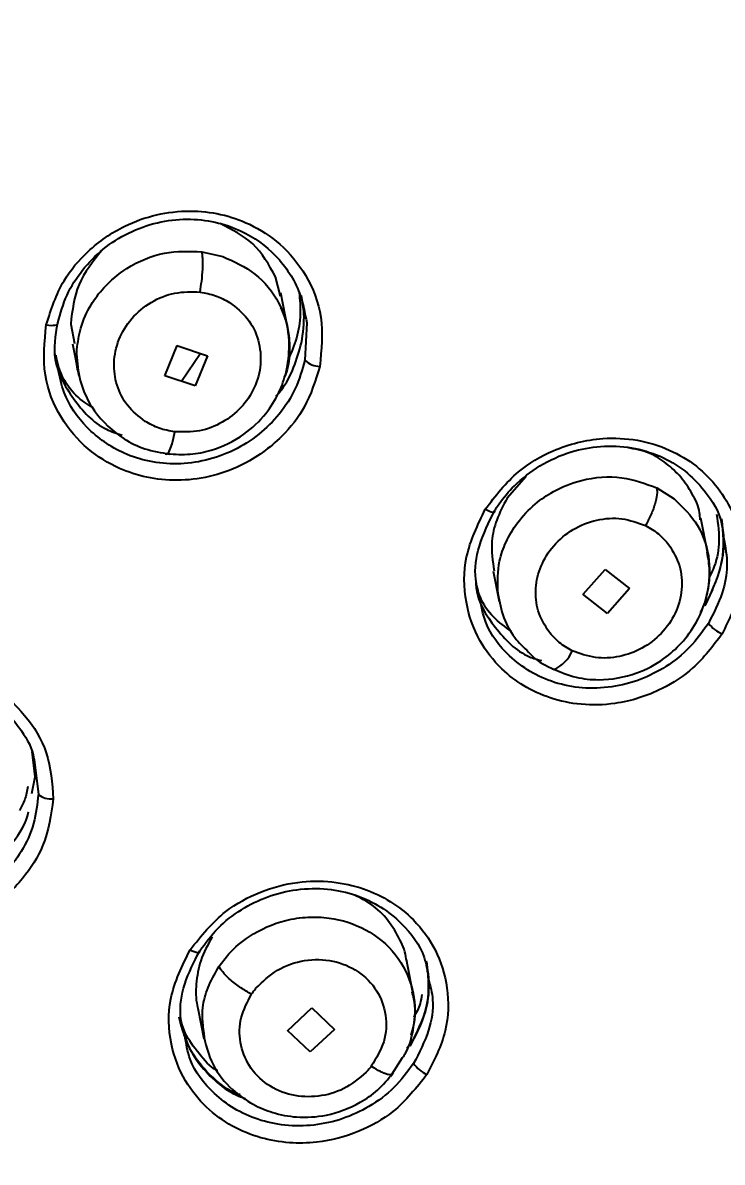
# Model space of a CAD drawing. Header units: millimetres. Extents: x 6110 to 6704, y -2661 to -1821.
# Drawn here: x 6323.212 to 6325.825, y -2176.345 to -2172.086 of the extents above; entities that cross this region are included whole.
import ezdxf

# ---------------------------------------------------------------- set-up
doc = ezdxf.new("R2010")
doc.units = ezdxf.units.MM
doc.header["$LTSCALE"] = 0.1
doc.layers.get('0').update_dxf_attribs({"lineweight": 15})
doc.layers.add('DIM', color=3, linetype='Continuous', lineweight=9)
doc.styles.get("Standard").update_dxf_attribs({"font": 'arial.ttf'})
doc.dimstyles.new('ISO-25', dxfattribs={"dimtxt": 2.5, "dimasz": 2.5, "dimexe": 1.25, "dimexo": 0.625, "dimtad": 1, "dimlfac": 5, "dimtxsty": 'Standard', "dimcen": 2.5, "dimadec": 0, "dimazin": 0, "dimtfac": 1, "dimtmove": 0, "dimatfit": 3, "dimfxl": 0, "dimarcsym": 0})

# ---------------------------------------------------------------- blocks, each defined once
blk = doc.blocks.new('*D49')
at = {"layer": 'Defpoints', "color": 0}
for p in [(6307.9519, -2080.7498), (6411.4918, -2580.4433), (6420.3266, -2580.4433)]:
    blk.add_point(p, dxfattribs=at)
at = {"layer": 'DIM', "color": 0, "lineweight": -2}
for p, q in [((6308.5769, -2080.7498), (6421.5766, -2080.7498)), ((6420.3266, -2084.7498), (6420.3266, -2576.4433)), ((6412.1168, -2580.4433), (6421.5766, -2580.4433))]:
    blk.add_line(p, q, dxfattribs=at)
at = {"layer": 'DIM', "color": 0}
for points in [[(6419.6599, -2084.7498), (6420.9932, -2084.7498), (6420.3266, -2080.7498)], [(6419.6599, -2576.4433), (6420.9932, -2576.4433), (6420.3266, -2580.4433)]]:
    blk.add_solid(points, dxfattribs=at)
at = {"layer": 'DIM', "color": 0, "insert": (6417.0795, -2330.5966), "char_height": 4, "attachment_point": 5, "rotation": 90}
blk.add_mtext('(2280)', dxfattribs=at)

msp = doc.modelspace()

# ---------------------------------------------------------------- linework, layer by layer
at = {"linetype": 'Continuous', "lineweight": 25}
for p, q in [((6323.8809, -2172.9418), (6323.9588, -2172.9595)), ((6324.1742, -2173.1078), (6324.1565, -2173.0363)), ((6324.202, -2173.2302), (6324.1756, -2173.0952)), ((6324.2728, -2173.2081), (6324.2657, -2173.3474)), ((6323.391, -2173.2124), (6323.4052, -2173.2845)), ((6323.3978, -2173.286), (6323.4211, -2173.4055)), ((6323.7425, -2173.4056), (6323.7882, -2173.293)), ((6323.7877, -2173.2929), (6323.9017, -2173.3312)), ((6323.8757, -2173.3225), (6323.8053, -2173.4266)), ((6323.9017, -2173.3311), (6323.856, -2173.4436)), ((6323.856, -2173.4436), (6323.7421, -2173.4054)), ((6325.0926, -2173.7827), (6325.0213, -2173.8628)), ((6325.5805, -2173.8246), (6325.6459, -2173.8658)), ((6325.7712, -2174.0699), (6325.7454, -2173.9378)), ((6324.9689, -2174.1356), (6324.9911, -2174.2489)), ((6325.3053, -2174.2224), (6325.3874, -2174.1296)), ((6325.3874, -2174.1296), (6325.4783, -2174.2013)), ((6325.3961, -2174.2941), (6325.3047, -2174.222)), ((6325.4783, -2174.2012), (6325.3961, -2174.2941)), ((6325.7606, -2174.2661), (6325.7898, -2174.204)), ((6325.7647, -2174.2538), (6325.7638, -2174.2541)), ((6323.2575, -2174.9043), (6323.2467, -2174.8096)), ((6323.254, -2174.8414), (6323.2701, -2174.9691)), ((6323.2458, -2174.9668), (6323.2575, -2174.9043)), ((6324.6729, -2175.7305), (6324.645, -2175.5877)), ((6323.9416, -2175.6187), (6323.9454, -2175.6131)), ((6323.8655, -2175.7699), (6323.8878, -2175.8839)), ((6324.2006, -2175.8537), (6324.2919, -2175.7689)), ((6324.2919, -2175.7689), (6324.3765, -2175.8489)), ((6324.3765, -2175.8489), (6324.2859, -2175.933)), ((6324.286, -2175.9331), (6324.2013, -2175.853)), ((6324.6659, -2175.8967), (6324.6467, -2175.9208)), ((6324.5854, -2176.0246), (6324.6308, -2175.9544))]:
    msp.add_line(p, q, dxfattribs=at)
at = {"linetype": 'Continuous', "lineweight": 25, "flags": 128}
for points in [[(6323.2995, -2173.2154), (6323.3088, -2173.2166), (6323.3175, -2173.2172), (6323.3254, -2173.2171), (6323.332, -2173.2164), (6323.3372, -2173.215), (6323.3407, -2173.2131), (6323.3424, -2173.2106), (6323.3423, -2173.2078)], [(6323.7454, -2173.6972), (6323.7483, -2173.6988), (6323.7531, -2173.6966), (6323.7584, -2173.6891), (6323.7639, -2173.6765), (6323.7694, -2173.6595), (6323.7746, -2173.6387), (6323.7793, -2173.6151)], [(6324.9398, -2173.9043), (6324.9478, -2173.9083), (6324.9552, -2173.9116), (6324.9617, -2173.914), (6324.9671, -2173.9154), (6324.9712, -2173.9158), (6324.9738, -2173.9151), (6324.9748, -2173.9133), (6324.9741, -2173.9107)], [(6323.8371, -2175.551), (6323.8452, -2175.555), (6323.8527, -2175.5582), (6323.8593, -2175.5604), (6323.8649, -2175.5616), (6323.8691, -2175.5616), (6323.8719, -2175.5606), (6323.8731, -2175.5585), (6323.8727, -2175.5555)], [(6324.6657, -2175.8968), (6324.6611, -2175.899), (6324.6582, -2175.9042), (6324.6593, -2175.9117)]]:
    msp.add_lwpolyline(points, dxfattribs=at)
at = {"linetype": 'Continuous', "lineweight": 25}
for centre, radius, start, end in [((6324.3245, -2173.2858), 0.0851, 226.313, 267.9626), ((6325.8838, -2174.2412), 0.1425, 219.1752, 245.3414), ((6325.1428, -2174.3848), 0.1308, 294.0368, 338.1486), ((6323.3149, -2174.9239), 0.0636, 225.2704, 279.9589), ((6324.7709, -2175.9079), 0.1203, 214.6875, 245.8995)]:
    msp.add_arc(centre, radius, start, end, dxfattribs=at)
for points, knots in [([(6322.0888, -2167.9566), (6322.5399, -2167.9721), (6323.4501, -2168.0035), (6324.8965, -2168.2792), (6326.4055, -2168.7808), (6327.8861, -2169.5637), (6329.2039, -2170.5755), (6330.2972, -2171.7696), (6331.1552, -2173.1344), (6331.738, -2174.606), (6332.0396, -2176.1695), (6332.046, -2177.7528), (6331.7572, -2179.3387), (6331.1866, -2180.8551), (6330.3399, -2182.2852), (6329.2566, -2183.5636), (6327.9474, -2184.6755), (6326.4733, -2185.5721), (6324.8497, -2186.2386), (6323.1116, -2186.6783), (6321.9071, -2186.7351), (6321.293, -2186.764)], [0, 0, 0, 0, 0.041773, 0.084286, 0.13721, 0.19167, 0.244595, 0.299054, 0.351979, 0.406439, 0.459364, 0.513823, 0.566748, 0.621208, 0.674132, 0.728592, 0.781517, 0.835976, 0.888901, 0.94336, 1, 1, 1, 1]), ([(6330.8506, -2176.1218), (6330.8498, -2176.1169), (6330.8437, -2176.0772), (6330.8221, -2175.9435), (6330.7898, -2175.772), (6330.7495, -2175.5871), (6330.7149, -2175.441), (6330.6725, -2175.2779), (6330.6213, -2175.0981), (6330.5599, -2174.9022), (6330.4944, -2174.712), (6330.4048, -2174.4732), (6330.2656, -2174.139), (6330.0517, -2173.7011), (6329.8013, -2173.2694), (6329.5436, -2172.8813), (6329.2772, -2172.5233), (6328.9903, -2172.1814), (6328.6894, -2171.8606), (6328.3821, -2171.5645), (6328.0419, -2171.27), (6327.6789, -2170.989), (6327.3057, -2170.7307), (6326.9327, -2170.4996), (6326.4823, -2170.2499), (6325.9905, -2170.0154), (6325.502, -2169.8206), (6325.0322, -2169.6596), (6324.5794, -2169.527), (6324.2357, -2169.4536), (6324.0887, -2169.4223)], [0, 0, 0, 0, 0.001503, 0.012329, 0.041497, 0.054963, 0.070301, 0.087509, 0.106589, 0.127541, 0.150364, 0.168126, 0.205515, 0.260848, 0.316464, 0.35682, 0.401597, 0.450794, 0.490525, 0.532749, 0.577464, 0.623427, 0.667559, 0.710077, 0.75098, 0.816516, 0.866567, 0.901127, 0.957715, 1, 1, 1, 1]), ([(6323.2995, -2173.2154), (6323.3177, -2173.1585), (6323.3501, -2173.0572), (6323.4571, -2172.9307), (6323.5778, -2172.8468), (6323.7106, -2172.7994), (6323.8335, -2172.7857), (6323.9521, -2172.7984), (6324.068, -2172.8384), (6324.1811, -2172.9125), (6324.2776, -2173.0302), (6324.3396, -2173.1899), (6324.3277, -2173.3086), (6324.3215, -2173.3709)], [0, 0, 0, 0, 0.111236, 0.198266, 0.299061, 0.375391, 0.451823, 0.522595, 0.593332, 0.678922, 0.775237, 0.882253, 1, 1, 1, 1]), ([(6323.3423, -2173.2078), (6323.3522, -2173.1728), (6323.372, -2173.1027), (6323.4319, -2173.0087), (6323.5101, -2172.929), (6323.6057, -2172.8679), (6323.7129, -2172.8295), (6323.824, -2172.8164), (6323.9309, -2172.8278), (6324.048, -2172.8678), (6324.1656, -2172.9528), (6324.2484, -2173.078), (6324.2657, -2173.1705), (6324.2728, -2173.2081)], [0, 0, 0, 0, 0.08346, 0.166926, 0.248756, 0.332102, 0.417115, 0.499688, 0.579889, 0.65779, 0.780196, 0.910657, 1, 1, 1, 1]), ([(6324.1565, -2173.0363), (6324.1317, -2172.9915), (6324.0836, -2172.9047), (6323.9932, -2172.8591), (6323.9494, -2172.837)], [0, 0, 0, 0, 0.515469, 1, 1, 1, 1]), ([(6323.5074, -2172.9376), (6323.4744, -2172.9784), (6323.4082, -2173.0602), (6323.3968, -2173.1616), (6323.391, -2173.2124)], [0, 0, 0, 0, 0.498637, 1, 1, 1, 1]), ([(6323.414, -2173.3082), (6323.4176, -2173.281), (6323.4253, -2173.2229), (6323.4615, -2173.1438), (6323.5187, -2173.0666), (6323.6077, -2172.9925), (6323.7366, -2172.9378), (6323.8341, -2172.9405), (6323.8809, -2172.9418)], [0, 0, 0, 0, 0.129237, 0.275946, 0.397794, 0.566295, 0.791755, 1, 1, 1, 1]), ([(6323.8742, -2173.0928), (6323.8764, -2173.0791), (6323.8809, -2173.0505), (6323.8845, -2173.0057), (6323.8849, -2172.9657), (6323.8822, -2172.9496), (6323.8809, -2172.9418)], [0, 0, 0, 0, 0.233277, 0.488311, 0.749782, 1, 1, 1, 1]), ([(6323.9588, -2172.9595), (6324.001, -2172.9788), (6324.0874, -2173.0181), (6324.1717, -2173.1247), (6324.2074, -2173.2313), (6324.2093, -2173.3229), (6324.2032, -2173.3797), (6324.1899, -2173.4088), (6324.1882, -2173.4125)], [0, 0, 0, 0, 0.237867, 0.487382, 0.702583, 0.83304, 0.978488, 1, 1, 1, 1]), ([(6323.6689, -2173.576), (6323.6453, -2173.5575), (6323.5989, -2173.521), (6323.5598, -2173.442), (6323.5482, -2173.3563), (6323.5668, -2173.2687), (6323.6151, -2173.1887), (6323.6889, -2173.1273), (6323.7796, -2173.0904), (6323.8427, -2173.092), (6323.8742, -2173.0928)], [0, 0, 0, 0, 0.125392, 0.247118, 0.36741, 0.489931, 0.617011, 0.745334, 0.872976, 1, 1, 1, 1]), ([(6323.8742, -2173.0928), (6323.8939, -2173.0963), (6323.9333, -2173.1034), (6323.9676, -2173.1224), (6323.9847, -2173.1319)], [0, 0, 0, 0, 0.499962, 1, 1, 1, 1]), ([(6324.2444, -2173.0953), (6324.2468, -2173.1217), (6324.2519, -2173.1784), (6324.238, -2173.2649), (6324.2143, -2173.3207), (6324.2028, -2173.3477)], [0, 0, 0, 0, 0.310045, 0.665008, 1, 1, 1, 1]), ([(6324.253, -2173.2823), (6324.2585, -2173.2459), (6324.2675, -2173.1862), (6324.2568, -2173.1279), (6324.2526, -2173.1052)], [0, 0, 0, 0, 0.610279, 1, 1, 1, 1]), ([(6323.7523, -2173.6973), (6323.7808, -2173.699), (6323.8354, -2173.7023), (6323.9348, -2173.6821), (6324.0356, -2173.6334), (6324.1193, -2173.5539), (6324.1698, -2173.4726), (6324.2005, -2173.3861), (6324.2115, -2173.2836), (6324.1998, -2173.1996), (6324.178, -2173.1569), (6324.1751, -2173.1512)], [0, 0, 0, 0, 0.102648, 0.196487, 0.359026, 0.494268, 0.605259, 0.703709, 0.827022, 0.976862, 1, 1, 1, 1]), ([(6323.9847, -2173.1319), (6324.0086, -2173.1507), (6324.0564, -2173.1884), (6324.0961, -2173.2715), (6324.1052, -2173.3622), (6324.0818, -2173.4508), (6324.031, -2173.5268), (6323.9592, -2173.5831), (6323.8719, -2173.6175), (6323.8105, -2173.6159), (6323.7793, -2173.6151)], [0, 0, 0, 0, 0.12707, 0.254778, 0.383158, 0.509833, 0.632002, 0.752274, 0.874295, 1, 1, 1, 1]), ([(6323.3443, -2173.3827), (6323.3409, -2173.3712), (6323.3245, -2173.315), (6323.3344, -2173.2552), (6323.3423, -2173.2078)], [0, 0, 0, 0, 0.20574, 1, 1, 1, 1]), ([(6324.3215, -2173.3709), (6324.3053, -2173.423), (6324.2757, -2173.5182), (6324.1733, -2173.6481), (6324.0487, -2173.7379), (6323.9104, -2173.7865), (6323.7897, -2173.8005), (6323.6758, -2173.7889), (6323.5611, -2173.7517), (6323.4466, -2173.6803), (6323.3461, -2173.5619), (6323.2813, -2173.3997), (6323.2932, -2173.2787), (6323.2995, -2173.2154)], [0, 0, 0, 0, 0.101991, 0.186056, 0.299793, 0.376516, 0.44976, 0.519515, 0.585777, 0.673107, 0.771274, 0.880233, 1, 1, 1, 1]), ([(6324.1577, -2173.4815), (6324.1637, -2173.4749), (6324.1921, -2173.4434), (6324.227, -2173.3759), (6324.2444, -2173.3133), (6324.253, -2173.2823)], [0, 0, 0, 0, 0.1185432, 0.5624667, 1, 1, 1, 1]), ([(6323.3299, -2173.3214), (6323.3305, -2173.3262), (6323.337, -2173.3879), (6323.3953, -2173.4936), (6323.4883, -2173.5969), (6323.5631, -2173.6215), (6323.5833, -2173.6282)], [0, 0, 0, 0, 0.03455, 0.447386, 0.850125, 1, 1, 1, 1]), ([(6323.4746, -2173.5253), (6323.4639, -2173.519), (6323.4044, -2173.4842), (6323.352, -2173.4114), (6323.3389, -2173.3431), (6323.3362, -2173.3292)], [0, 0, 0, 0, 0.148586, 0.82687, 1, 1, 1, 1]), ([(6323.4222, -2173.3976), (6323.4203, -2173.3921), (6323.4102, -2173.3638), (6323.4123, -2173.333), (6323.414, -2173.3082)], [0, 0, 0, 0, 0.193619, 1, 1, 1, 1]), ([(6323.4129, -2173.3232), (6323.4155, -2173.3572), (6323.4216, -2173.4335), (6323.479, -2173.5492), (6323.5684, -2173.6339), (6323.6689, -2173.6831), (6323.7287, -2173.693), (6323.7596, -2173.6981)], [0, 0, 0, 0, 0.17924, 0.403378, 0.677488, 0.833421, 1, 1, 1, 1]), ([(6324.2657, -2173.3474), (6324.2555, -2173.3832), (6324.2351, -2173.4549), (6324.174, -2173.5492), (6324.0955, -2173.6279), (6324.0017, -2173.6873), (6323.8971, -2173.725), (6323.7892, -2173.7386), (6323.6852, -2173.7289), (6323.5659, -2173.691), (6323.4482, -2173.6076), (6323.3669, -2173.492), (6323.3503, -2173.4116), (6323.3443, -2173.3827)], [0, 0, 0, 0, 0.087919, 0.175846, 0.258131, 0.342786, 0.427931, 0.510597, 0.590848, 0.668754, 0.802386, 0.929021, 1, 1, 1, 1]), ([(6323.7793, -2173.6151), (6323.7597, -2173.6116), (6323.7203, -2173.6045), (6323.686, -2173.5855), (6323.6689, -2173.576)], [0, 0, 0, 0, 0.499962, 1, 1, 1, 1]), ([(6324.9398, -2173.9043), (6324.9779, -2173.8546), (6325.0467, -2173.765), (6325.2028, -2173.6735), (6325.3591, -2173.634), (6325.5086, -2173.6417), (6325.6284, -2173.6782), (6325.7304, -2173.7397), (6325.8125, -2173.8225), (6325.8742, -2173.9284), (6325.9071, -2174.0602), (6325.9004, -2174.2173), (6325.8505, -2174.3178), (6325.8243, -2174.3707)], [0, 0, 0, 0, 0.114194, 0.206044, 0.321934, 0.402298, 0.48017, 0.55553, 0.628356, 0.704956, 0.792444, 0.890793, 1, 1, 1, 1]), ([(6324.9741, -2173.9107), (6324.9743, -2173.9104), (6324.9758, -2173.9079), (6324.9815, -2173.899), (6325.0034, -2173.8663), (6325.0534, -2173.8074), (6325.1429, -2173.7374), (6325.2542, -2173.6875), (6325.3719, -2173.6652), (6325.4862, -2173.6703), (6325.5939, -2173.7025), (6325.6873, -2173.7577), (6325.769, -2173.8422), (6325.823, -2173.9288), (6325.8283, -2173.9929), (6325.8296, -2174.0086)], [0, 0, 0, 0, 0.000814, 0.007893, 0.028147, 0.105642, 0.211392, 0.323301, 0.421786, 0.525097, 0.626112, 0.724925, 0.821641, 0.956048, 1, 1, 1, 1]), ([(6325.7425, -2173.9443), (6325.7421, -2173.9354), (6325.7407, -2173.9005), (6325.7135, -2173.8461), (6325.6726, -2173.783), (6325.6172, -2173.7323), (6325.5518, -2173.689), (6325.4985, -2173.6794), (6325.4706, -2173.6743)], [0, 0, 0, 0, 0.065175, 0.2528461, 0.4379097, 0.6205048, 0.8007762, 1, 1, 1, 1]), ([(6324.9865, -2174.2145), (6324.9859, -2174.1755), (6324.9849, -2174.1122), (6325.016, -2174.0246), (6325.0592, -2173.9508), (6325.1203, -2173.8863), (6325.2014, -2173.8307), (6325.3101, -2173.7878), (6325.449, -2173.7759), (6325.5378, -2173.8088), (6325.5805, -2173.8246)], [0, 0, 0, 0, 0.142117, 0.231255, 0.330603, 0.443379, 0.537047, 0.66659, 0.839906, 1, 1, 1, 1]), ([(6325.5805, -2173.8246), (6325.5813, -2173.8324), (6325.5828, -2173.8484), (6325.574, -2173.8861), (6325.5585, -2173.9275), (6325.5446, -2173.9533), (6325.5379, -2173.9657)], [0, 0, 0, 0, 0.2501265, 0.5115657, 0.7666357, 1, 1, 1, 1]), ([(6325.0213, -2173.8628), (6325.0072, -2173.8897), (6324.9802, -2173.941), (6324.958, -2174.0349), (6324.9672, -2174.0983), (6324.9726, -2174.1353)], [0, 0, 0, 0, 0.314412, 0.600166, 1, 1, 1, 1]), ([(6325.6459, -2173.8658), (6325.6777, -2173.8972), (6325.743, -2173.9615), (6325.783, -2174.0898), (6325.7743, -2174.2009), (6325.7568, -2174.2664), (6325.7433, -2174.289), (6325.7426, -2174.2901)], [0, 0, 0, 0, 0.283423, 0.580732, 0.837143, 0.992589, 1, 1, 1, 1]), ([(6325.8243, -2174.3707), (6325.7906, -2174.4156), (6325.7294, -2174.4972), (6325.5893, -2174.5884), (6325.4434, -2174.635), (6325.2993, -2174.6386), (6325.1829, -2174.6144), (6325.0825, -2174.5679), (6324.9903, -2174.4971), (6324.9101, -2174.3936), (6324.8594, -2174.2493), (6324.8575, -2174.0743), (6324.9115, -2173.9627), (6324.9398, -2173.9043)], [0, 0, 0, 0, 0.102542, 0.186602, 0.298672, 0.376082, 0.449592, 0.519194, 0.584881, 0.672512, 0.770929, 0.880087, 1, 1, 1, 1]), ([(6324.9196, -2174.2323), (6324.9133, -2174.2105), (6324.8956, -2174.1494), (6324.913, -2174.0349), (6324.953, -2173.9536), (6324.9741, -2173.9107)], [0, 0, 0, 0, 0.2062825, 0.580066, 1, 1, 1, 1]), ([(6325.8037, -2173.9231), (6325.8089, -2173.9601), (6325.8186, -2174.0283), (6325.8009, -2174.1102), (6325.7808, -2174.15), (6325.7754, -2174.1606)], [0, 0, 0, 0, 0.464422, 0.857213, 1, 1, 1, 1]), ([(6325.1766, -2174.3618), (6325.1615, -2174.3369), (6325.1318, -2174.2877), (6325.1241, -2174.2003), (6325.144, -2174.1151), (6325.1923, -2174.0374), (6325.2653, -2173.9763), (6325.3551, -2173.9408), (6325.4517, -2173.9339), (6325.5092, -2173.9551), (6325.5379, -2173.9657)], [0, 0, 0, 0, 0.125392, 0.247118, 0.36741, 0.489931, 0.617011, 0.745334, 0.872976, 1, 1, 1, 1]), ([(6325.5379, -2173.9657), (6325.5548, -2173.9752), (6325.5885, -2173.9942), (6325.6132, -2174.023), (6325.6256, -2174.0374)], [0, 0, 0, 0, 0.499962, 1, 1, 1, 1]), ([(6325.8223, -2173.94), (6325.8273, -2173.9927), (6325.8372, -2174.0992), (6325.7894, -2174.2019), (6325.7653, -2174.2537)], [0, 0, 0, 0, 0.4950058, 1, 1, 1, 1]), ([(6325.8206, -2174.1077), (6325.8224, -2174.1007), (6325.8322, -2174.0623), (6325.8334, -2174.0047), (6325.8236, -2173.9572), (6325.8201, -2173.9404)], [0, 0, 0, 0, 0.126583, 0.692296, 1, 1, 1, 1]), ([(6325.8296, -2174.0086), (6325.8363, -2174.0442), (6325.8493, -2174.1129), (6325.8275, -2174.2253), (6325.7924, -2174.2938), (6325.7733, -2174.3312)], [0, 0, 0, 0, 0.3278855, 0.6332871, 1, 1, 1, 1]), ([(6325.6256, -2174.0374), (6325.6409, -2174.0627), (6325.6714, -2174.1135), (6325.6782, -2174.205), (6325.6543, -2174.2941), (6325.6011, -2174.3712), (6325.5273, -2174.4278), (6325.4412, -2174.459), (6325.3486, -2174.4646), (6325.2926, -2174.444), (6325.2643, -2174.4335)], [0, 0, 0, 0, 0.12707, 0.254778, 0.383158, 0.509833, 0.632002, 0.752274, 0.874295, 1, 1, 1, 1]), ([(6325.1912, -2174.5009), (6325.22, -2174.5129), (6325.2746, -2174.5358), (6325.3828, -2174.5465), (6325.4986, -2174.5264), (6325.6022, -2174.4713), (6325.6761, -2174.4051), (6325.7376, -2174.321), (6325.772, -2174.2259), (6325.7811, -2174.1347), (6325.7727, -2174.0869), (6325.7686, -2174.0638)], [0, 0, 0, 0, 0.106928, 0.2027853, 0.36348, 0.4903717, 0.5866421, 0.6928094, 0.835517, 0.92056, 1, 1, 1, 1]), ([(6324.9043, -2174.1728), (6324.9046, -2174.1815), (6324.9065, -2174.2459), (6324.9745, -2174.3502), (6325.0635, -2174.446), (6325.1342, -2174.4662), (6325.1493, -2174.4705)], [0, 0, 0, 0, 0.06319, 0.471159, 0.887442, 1, 1, 1, 1]), ([(6325.0379, -2174.3612), (6325.0141, -2174.3444), (6324.9659, -2174.3104), (6324.9303, -2174.2575), (6324.9187, -2174.2264), (6324.9173, -2174.2226)], [0, 0, 0, 0, 0.46222, 0.935245, 1, 1, 1, 1]), ([(6325.7733, -2174.3312), (6325.7513, -2174.362), (6325.7074, -2174.4237), (6325.6183, -2174.4943), (6325.5188, -2174.5448), (6325.4119, -2174.5724), (6325.3025, -2174.5761), (6325.1984, -2174.5557), (6325.1057, -2174.5144), (6325.0132, -2174.443), (6324.9388, -2174.3484), (6324.9249, -2174.2647), (6324.9196, -2174.2323)], [0, 0, 0, 0, 0.1002921, 0.2005927, 0.2944518, 0.39103, 0.4886401, 0.5833849, 0.6753373, 0.764577, 0.908942, 1, 1, 1, 1]), ([(6324.9851, -2174.2085), (6324.9904, -2174.2392), (6325.0011, -2174.3014), (6325.042, -2174.3813), (6325.0831, -2174.4211), (6325.1011, -2174.4385)], [0, 0, 0, 0, 0.353949, 0.716625, 1, 1, 1, 1]), ([(6325.2643, -2174.4335), (6325.2474, -2174.424), (6325.2137, -2174.405), (6325.189, -2174.3762), (6325.1766, -2174.3618)], [0, 0, 0, 0, 0.499962, 1, 1, 1, 1]), ([(6325.1011, -2174.4385), (6325.1059, -2174.4439), (6325.1319, -2174.473), (6325.1681, -2174.4901), (6325.1976, -2174.5041)], [0, 0, 0, 0, 0.184174, 1, 1, 1, 1]), ([(6322.2808, -2174.9961), (6322.2902, -2174.9336), (6322.3064, -2174.8245), (6322.3957, -2174.6889), (6322.4986, -2174.5955), (6322.6164, -2174.5323), (6322.7368, -2174.5), (6322.8573, -2174.494), (6322.9822, -2174.5149), (6323.1107, -2174.571), (6323.2276, -2174.6728), (6323.3131, -2174.8158), (6323.3215, -2174.9284), (6323.3259, -2174.9865)], [0, 0, 0, 0, 0.120535, 0.210535, 0.298079, 0.374841, 0.451939, 0.522806, 0.593655, 0.684315, 0.782255, 0.887469, 1, 1, 1, 1]), ([(6322.3259, -2174.9787), (6322.3296, -2174.9436), (6322.337, -2174.8735), (6322.3799, -2174.7741), (6322.4437, -2174.6856), (6322.5284, -2174.6117), (6322.6291, -2174.5579), (6322.7381, -2174.5281), (6322.8465, -2174.5228), (6322.9698, -2174.5434), (6323.1035, -2174.6063), (6323.2008, -2174.7162), (6323.2491, -2174.8007), (6323.2539, -2174.84), (6323.254, -2174.8414)], [0, 0, 0, 0, 0.082523, 0.165061, 0.246314, 0.329013, 0.414741, 0.497523, 0.577384, 0.654352, 0.777287, 0.90638, 0.996653, 1, 1, 1, 1]), ([(6323.231, -2174.9415), (6323.2279, -2174.9579), (6323.222, -2174.9889), (6323.2066, -2175.0173), (6323.1993, -2175.0306)], [0, 0, 0, 0, 0.5284572, 1, 1, 1, 1]), ([(6323.3259, -2174.9865), (6323.3172, -2175.0466), (6323.3019, -2175.1529), (6323.2132, -2175.2926), (6323.1109, -2175.3852), (6322.9996, -2175.4449), (6322.8927, -2175.4784), (6322.7733, -2175.4901), (6322.6472, -2175.4741), (6322.518, -2175.4241), (6322.3963, -2175.3304), (6322.2972, -2175.1836), (6322.2865, -2175.0611), (6322.2808, -2174.9961)], [0, 0, 0, 0, 0.115837, 0.20532, 0.304486, 0.367013, 0.434486, 0.506905, 0.584256, 0.666585, 0.763359, 0.874503, 1, 1, 1, 1]), ([(6323.2701, -2174.9691), (6323.2661, -2175.0063), (6323.258, -2175.0806), (6323.2112, -2175.1824), (6323.1447, -2175.2702), (6323.061, -2175.3403), (6322.9636, -2175.3909), (6322.8603, -2175.419), (6322.758, -2175.4251), (6322.6358, -2175.4077), (6322.4984, -2175.3464), (6322.3952, -2175.2345), (6322.3439, -2175.1366), (6322.3391, -2175.0857), (6322.3379, -2175.0727)], [0, 0, 0, 0, 0.085205, 0.170428, 0.247395, 0.327229, 0.406439, 0.482811, 0.556366, 0.627127, 0.751472, 0.882345, 0.969941, 1, 1, 1, 1]), ([(6323.1388, -2175.1904), (6323.1507, -2175.1773), (6323.1918, -2175.1321), (6323.2251, -2175.0773), (6323.2328, -2175.0359), (6323.2329, -2175.0358)], [0, 0, 0, 0, 0.290551, 0.998058, 1, 1, 1, 1]), ([(6323.8371, -2175.551), (6323.8781, -2175.4998), (6323.9496, -2175.4104), (6324.0965, -2175.331), (6324.2335, -2175.2946), (6324.3661, -2175.2929), (6324.4844, -2175.319), (6324.5882, -2175.3681), (6324.6823, -2175.4435), (6324.7608, -2175.5516), (6324.8051, -2175.695), (6324.8014, -2175.8606), (6324.7489, -2175.9642), (6324.7217, -2176.0178)], [0, 0, 0, 0, 0.120567, 0.210582, 0.298105, 0.376516, 0.451908, 0.52278, 0.593633, 0.684292, 0.782235, 0.887457, 1, 1, 1, 1]), ([(6323.8727, -2175.5555), (6323.8943, -2175.5261), (6323.9375, -2175.4673), (6324.026, -2175.3988), (6324.1264, -2175.3493), (6324.2366, -2175.3223), (6324.3497, -2175.3204), (6324.4571, -2175.3436), (6324.5513, -2175.3881), (6324.6429, -2175.4628), (6324.7129, -2175.5553), (6324.7238, -2175.634), (6324.7277, -2175.6615)], [0, 0, 0, 0, 0.097836, 0.195689, 0.29202, 0.390064, 0.491683, 0.58981, 0.684475, 0.775711, 0.921454, 1, 1, 1, 1]), ([(6324.6451, -2175.5908), (6324.645, -2175.5894), (6324.6429, -2175.5624), (6324.6212, -2175.5102), (6324.5787, -2175.4395), (6324.52, -2175.3816), (6324.4724, -2175.3573), (6324.4512, -2175.3466)], [0, 0, 0, 0, 0.013596, 0.251202, 0.51753, 0.786314, 1, 1, 1, 1]), ([(6323.9454, -2175.6131), (6323.9571, -2175.5974), (6323.9885, -2175.5552), (6324.068, -2175.4886), (6324.1723, -2175.4422), (6324.2759, -2175.4269), (6324.3791, -2175.4311), (6324.4991, -2175.4698), (6324.612, -2175.5639), (6324.6732, -2175.6907), (6324.6818, -2175.7995), (6324.6654, -2175.8564), (6324.6613, -2175.8706)], [0, 0, 0, 0, 0.054212, 0.144892, 0.277704, 0.352329, 0.423528, 0.555088, 0.692041, 0.831473, 0.958083, 1, 1, 1, 1]), ([(6323.9191, -2175.5031), (6323.9032, -2175.5323), (6323.8727, -2175.5884), (6323.8581, -2175.6767), (6323.8572, -2175.7374), (6323.8655, -2175.7663), (6323.8664, -2175.7697)], [0, 0, 0, 0, 0.347672, 0.668022, 0.96106, 1, 1, 1, 1]), ([(6324.7217, -2176.0178), (6324.6827, -2176.067), (6324.6134, -2176.1543), (6324.4648, -2176.2378), (6324.3298, -2176.2733), (6324.2045, -2176.2757), (6324.0969, -2176.2568), (6323.9901, -2176.2128), (6323.8925, -2176.1414), (6323.8102, -2176.0382), (6323.7573, -2175.8998), (6323.7516, -2175.7246), (6323.8075, -2175.6111), (6323.8371, -2175.551)], [0, 0, 0, 0, 0.11584, 0.205315, 0.304434, 0.36694, 0.434401, 0.506817, 0.584173, 0.666508, 0.763297, 0.874468, 1, 1, 1, 1]), ([(6323.8173, -2175.8704), (6323.8107, -2175.847), (6323.7933, -2175.7853), (6323.8122, -2175.6734), (6323.8519, -2175.5961), (6323.8727, -2175.5555)], [0, 0, 0, 0, 0.225967, 0.593929, 1, 1, 1, 1]), ([(6324.0831, -2175.695), (6324.1084, -2175.6702), (6324.1592, -2175.6207), (6324.2643, -2175.5856), (6324.3718, -2175.5875), (6324.4685, -2175.628), (6324.5394, -2175.7008), (6324.5735, -2175.7946), (6324.5684, -2175.8974), (6324.5321, -2175.9569), (6324.5139, -2175.9866)], [0, 0, 0, 0, 0.124865, 0.250196, 0.375239, 0.500017, 0.624702, 0.749522, 0.874626, 1, 1, 1, 1]), ([(6324.6593, -2175.9117), (6324.679, -2175.874), (6324.7158, -2175.804), (6324.7352, -2175.6932), (6324.7253, -2175.626), (6324.7206, -2175.5935)], [0, 0, 0, 0, 0.374856, 0.697464, 1, 1, 1, 1]), ([(6323.891, -2175.8775), (6323.886, -2175.8408), (6323.8774, -2175.779), (6323.9014, -2175.6902), (6323.928, -2175.643), (6323.9416, -2175.6187)], [0, 0, 0, 0, 0.414186, 0.698566, 1, 1, 1, 1]), ([(6324.0662, -2175.7177), (6324.0529, -2175.7098), (6324.0324, -2175.6977), (6324.0061, -2175.6785), (6323.9872, -2175.6631), (6323.971, -2175.6481), (6323.954, -2175.6299), (6323.9488, -2175.6197), (6323.9454, -2175.6131)], [0, 0, 0, 0, 0.2370437, 0.365343, 0.4968556, 0.628829, 0.7584533, 1, 1, 1, 1]), ([(6324.7226, -2175.6154), (6324.7263, -2175.659), (6324.7344, -2175.7547), (6324.6898, -2175.8468), (6324.6655, -2175.8968)], [0, 0, 0, 0, 0.456174, 1, 1, 1, 1]), ([(6324.7277, -2175.6615), (6324.7343, -2175.6869), (6324.7506, -2175.7488), (6324.7317, -2175.8602), (6324.6928, -2175.9358), (6324.6719, -2175.9764)], [0, 0, 0, 0, 0.243409, 0.593094, 1, 1, 1, 1]), ([(6324.4946, -2176.009), (6324.468, -2176.0315), (6324.4161, -2176.0756), (6324.3154, -2176.1037), (6324.2145, -2176.0992), (6324.1221, -2176.0595), (6324.0533, -2175.9889), (6324.0196, -2175.8997), (6324.021, -2175.8035), (6324.0511, -2175.7464), (6324.0662, -2175.7177)], [0, 0, 0, 0, 0.1285805, 0.2510438, 0.3734408, 0.5001143, 0.6290618, 0.7548211, 0.876746, 1, 1, 1, 1]), ([(6324.0662, -2175.7177), (6324.0688, -2175.7138), (6324.0742, -2175.7061), (6324.0801, -2175.6987), (6324.0831, -2175.695)], [0, 0, 0, 0, 0.4977866, 1, 1, 1, 1]), ([(6324.6308, -2175.9544), (6324.6345, -2175.9489), (6324.6578, -2175.9144), (6324.6739, -2175.8383), (6324.6815, -2175.7593), (6324.6686, -2175.7182), (6324.666, -2175.71)], [0, 0, 0, 0, 0.076611, 0.484829, 0.896494, 1, 1, 1, 1]), ([(6324.7023, -2175.7181), (6324.7008, -2175.7298), (6324.6972, -2175.7598), (6324.6817, -2175.787), (6324.6723, -2175.8037)], [0, 0, 0, 0, 0.389729, 1, 1, 1, 1]), ([(6324.0239, -2176.0938), (6324.0202, -2176.0925), (6323.9804, -2176.0785), (6323.9144, -2176.0264), (6323.8316, -2175.9326), (6323.8082, -2175.8482), (6323.7956, -2175.8028)], [0, 0, 0, 0, 0.027817, 0.299398, 0.623496, 1, 1, 1, 1]), ([(6323.7988, -2175.8102), (6323.8048, -2175.8365), (6323.8178, -2175.8939), (6323.8635, -2175.9723), (6323.9278, -2176.0415), (6323.989, -2176.0875), (6324.0311, -2176.1029), (6324.0425, -2176.1071)], [0, 0, 0, 0, 0.2028965, 0.4421252, 0.674452, 0.9118282, 1, 1, 1, 1]), ([(6323.9409, -2176.0041), (6323.9401, -2176.0037), (6323.9105, -2175.9895), (6323.8697, -2175.9387), (6323.8227, -2175.8785), (6323.8088, -2175.8354), (6323.8044, -2175.8217)], [0, 0, 0, 0, 0.011296, 0.411884, 0.812999, 1, 1, 1, 1]), ([(6324.6719, -2175.9764), (6324.6489, -2176.0075), (6324.6028, -2176.0697), (6324.5099, -2176.1387), (6324.4077, -2176.1862), (6324.3002, -2176.2103), (6324.1916, -2176.2109), (6324.0901, -2176.1889), (6324.0005, -2176.1478), (6323.9088, -2176.0771), (6323.8348, -2175.9841), (6323.822, -2175.9012), (6323.8173, -2175.8704)], [0, 0, 0, 0, 0.103708, 0.207438, 0.301117, 0.398287, 0.494706, 0.587669, 0.6772, 0.76333, 0.912161, 1, 1, 1, 1]), ([(6323.8838, -2175.8596), (6323.8941, -2175.9021), (6323.9137, -2175.9823), (6323.9873, -2176.0725), (6324.0665, -2176.129), (6324.1482, -2176.1634), (6324.2407, -2176.1808), (6324.3547, -2176.1736), (6324.4585, -2176.134), (6324.5413, -2176.0763), (6324.5766, -2176.0347), (6324.5951, -2176.013)], [0, 0, 0, 0, 0.14121, 0.266296, 0.371287, 0.45804, 0.557177, 0.677255, 0.822006, 0.906806, 1, 1, 1, 1]), ([(6324.5139, -2175.9866), (6324.5108, -2175.9905), (6324.5047, -2175.9981), (6324.4979, -2176.0054), (6324.4946, -2176.009)], [0, 0, 0, 0, 0.4998647, 1, 1, 1, 1]), ([(6324.5897, -2176.0185), (6324.5891, -2176.0188), (6324.5864, -2176.0199), (6324.5779, -2176.0185), (6324.5646, -2176.0143), (6324.544, -2176.0051), (6324.5257, -2175.9939), (6324.5139, -2175.9866)], [0, 0, 0, 0, 0.065107, 0.261614, 0.457093, 0.647645, 1, 1, 1, 1])]:
    msp.add_open_spline(points, degree=3, knots=knots, dxfattribs=at)
msp.add_open_spline([(6312.607, -2177.5691), (6312.6299, -2177.2701), (6312.6757, -2176.672), (6312.8786, -2175.7854), (6313.1769, -2174.9196), (6313.5771, -2174.0847), (6314.0717, -2173.2904), (6314.6558, -2172.5459), (6315.3224, -2171.86), (6316.0636, -2171.2406), (6316.871, -2170.695), (6317.735, -2170.2295), (6318.6456, -2169.8495), (6319.5921, -2169.5596), (6320.5637, -2169.3626), (6321.5485, -2169.2631), (6322.5369, -2169.2536), (6323.1859, -2169.3289), (6323.5104, -2169.3665)], degree=3, dxfattribs=at)

# ---------------------------------------------------------------- dimensions: what is measured, and where the dimension line sits
at = {"layer": 'DIM'}
dim = msp.add_linear_dim(base=(6420.3266, -2580.4433), p1=(6307.9519, -2080.7498), p2=(6411.4918, -2580.4433), angle=90, text='(2280)', dimstyle='ISO-25', override={"dimtxt": 4, "dimasz": 4, "dimlfac": 4, "dimadec": 1, "dimfxl": 1.25}, dxfattribs=at)
dim.commit()
dim.dimension.update_dxf_attribs({"geometry": '*D49', "text_midpoint": (6420.3266, -2330.5966), "dimtype": 160})

doc.saveas('drawing.dxf')
